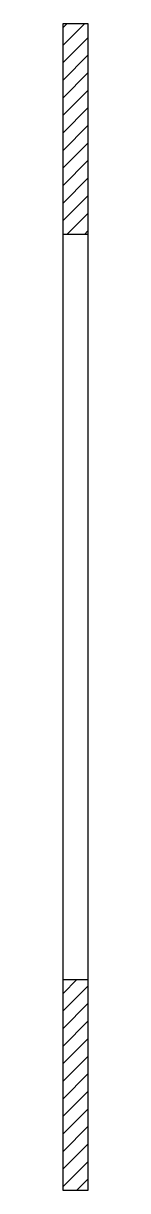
# Model space of a CAD drawing. Extents: x 45.3 to 117, y 37.3 to 112.6.
# Drawn here: x 116.02 to 117.02, y 65.57 to 112.57 of the extents above.
import ezdxf

# ---------------------------------------------------------------- set-up
doc = ezdxf.new("R2010")
doc.units = 0
doc.layers.get('0').update_dxf_attribs({"linetype": 'CONTINUOUS'})

msp = doc.modelspace()

# ---------------------------------------------------------------- linework, layer by layer
at = {"color": 7, "linetype": 'CONTINUOUS'}
for p, q in [((116.022, 112.568), (117.022, 112.568)), ((116.022, 65.568), (116.022, 112.568)), ((116.022, 112.568), (117.022, 112.568)), ((116.022, 104.068), (116.022, 112.568)), ((117.022, 112.568), (117.022, 65.568)), ((117.022, 112.568), (117.022, 104.068)), ((117.022, 104.068), (116.022, 104.068)), ((116.022, 74.068), (117.022, 74.068)), ((116.022, 65.568), (116.022, 74.068)), ((117.022, 74.068), (117.022, 65.568)), ((117.022, 65.568), (116.022, 65.568)), ((117.022, 65.568), (116.022, 65.568))]:
    msp.add_line(p, q, dxfattribs=at)
at = {"color": 3, "linetype": 'CONTINUOUS'}
for p, q in [((116.022, 111.695), (116.895, 112.568)), ((116.022, 112.402), (116.188, 112.568)), ((116.022, 110.988), (117.022, 111.988)), ((116.022, 110.281), (117.022, 111.281)), ((116.022, 109.574), (117.022, 110.574)), ((116.022, 108.867), (117.022, 109.867)), ((116.022, 108.16), (117.022, 109.16)), ((116.022, 107.453), (117.022, 108.453)), ((116.022, 106.746), (117.022, 107.746)), ((116.022, 106.039), (117.022, 107.039)), ((116.022, 105.331), (117.022, 106.331)), ((116.022, 104.624), (117.022, 105.624)), ((116.173, 104.068), (117.022, 104.917)), ((116.88, 104.068), (117.022, 104.21)), ((116.022, 73.512), (116.579, 74.068)), ((116.022, 72.805), (117.022, 73.805)), ((116.022, 72.097), (117.022, 73.097)), ((116.022, 71.39), (117.022, 72.39)), ((116.022, 70.683), (117.022, 71.683)), ((116.022, 69.976), (117.022, 70.976)), ((116.022, 69.269), (117.022, 70.269)), ((116.022, 68.562), (117.022, 69.562)), ((116.022, 67.855), (117.022, 68.855)), ((116.022, 67.148), (117.022, 68.148)), ((116.022, 66.441), (117.022, 67.441)), ((116.022, 65.733), (117.022, 66.733)), ((116.564, 65.568), (117.022, 66.026))]:
    msp.add_line(p, q, dxfattribs=at)

doc.saveas('drawing.dxf')
